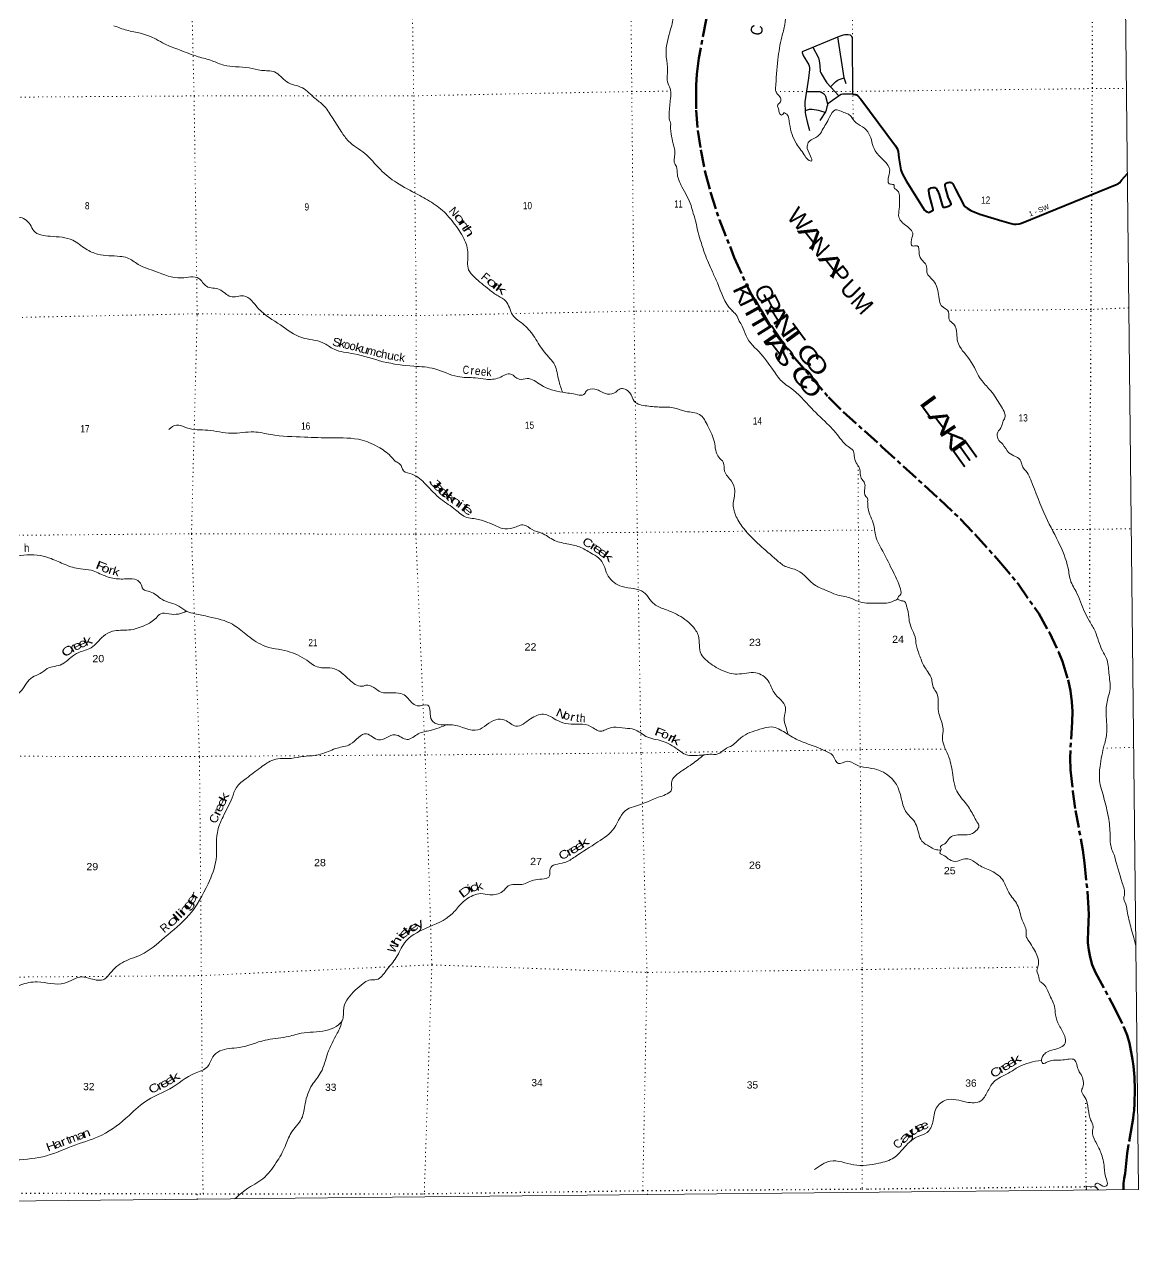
# Model space of a CAD drawing. Header units: feet. Extents: x -8 to 250644, y -192250 to 1368.
# Drawn here: x 223749 to 250644, y -183309 to -153810 of the extents above; entities that cross this region are included whole.
import ezdxf
from ezdxf.enums import TextEntityAlignment as Align

# ---------------------------------------------------------------- set-up
doc = ezdxf.new("R2010")
doc.units = ezdxf.units.FT
doc.header["$LTSCALE"] = 70
for name, pattern in [('DOT_DASHED', [7.7, 5, -1.2, 0.3, -1.2]), ('DOTTED', [1.5, 0.3, -1.2]), ('LONG_DASH_SHORT_DASH', [9.9, 6, -1.2, 1.5, -1.2])]:
    doc.linetypes.add(name, pattern=pattern)
for name, color, linetype, lineweight in [('11', 7, 'LONG_DASH_SHORT_DASH', 60), ('26', 7, 'Continuous', 40), ('29', 7, 'Continuous', 25), ('39', 7, 'Continuous', 13), ('4', 7, 'Continuous', 13), ('44', 7, 'DOT_DASHED', 13), ('6', 7, 'DOTTED', 25), ('7', 7, 'DOTTED', 13)]:
    doc.layers.add(name, color=color, linetype=linetype, lineweight=lineweight)
for name, color, linetype in [('12', 7, 'Continuous'), ('27', 7, 'Continuous'), ('41', 7, 'Continuous')]:
    doc.layers.add(name, color=color, linetype=linetype)

msp = doc.modelspace()

# ---------------------------------------------------------------- linework, layer by layer
at = {"layer": '11'}
for points in [[(245392.66, -142007.81), (245188.96, -142175.8), (245023.39, -142280.34), (244767.17, -142422.24), (244194.03, -142762.9), (244110.8, -142815.95), (244065.64, -142853.3), (244005.15, -142922.65), (243939.45, -143022.12), (243781.75, -143293.31), (243702.99, -143444.81), (243618.43, -143634.18), (243299.14, -144494.98), (242980.1, -145307.6), (242187.26, -147256.56), (241832.28, -148164.36), (241537.71, -148988.26), (241319.5, -149647.48), (240946.85, -150846.83), (240716.95, -151618.3), (240420.94, -152730.59), (240203.63, -153696.28), (240031.15, -154626.69)], [(240031.15, -154626.69), (239980.8, -155006.44), (239962.79, -155277.89), (239963.08, -155429.18), (239967.15, -155875.95), (240004.51, -156366.74), (240073.9, -156838.93), (240183.78, -157378.77), (240309.82, -157859.53), (240528.02, -158527.54), (240885.05, -159434.3), (241231.68, -160206), (241540.01, -160773.84), (241843.79, -161230.67), (241922.03, -161337.11), (242285.38, -161795.89), (243162.53, -162807.89), (243512.6, -163159.15), (244448.3, -164001.37), (245838.78, -165267.79)], [(245838.78, -165267.79), (246344.8, -165753.56), (246702.85, -166124.56), (247272.02, -166757.5), (247735.12, -167313.47), (248233.82, -168031.45), (248490.53, -168486.64), (248716, -168967.96), (248803.69, -169184.9), (248944.19, -169631.5), (248999.75, -169893.43), (249034.84, -170160.15), (249045.63, -170393.22), (249039.32, -170645.63), (248988.67, -171514.05), (249002.4, -171801.63), (249057.82, -172321.64), (249121.72, -172782.09), (249298.62, -173740.73), (249342.67, -174043.14), (249408.95, -174742.3), (249435.07, -175137.42), (249440.85, -175303.88), (249436.59, -175454.42), (249423.25, -175701.05), (249419.72, -175894.39), (249422.89, -175974.6), (249441.29, -176155.29), (249472.08, -176320), (249525.51, -176504.48), (249606.91, -176696.28), (250066.14, -177542.58), (250315.67, -178066.52), (250367.25, -178203.63), (250422.35, -178398.09), (250498.87, -178791.17), (250522.73, -178953.09), (250548.73, -179217.6), (250557.18, -179517.43), (250548.11, -179856.49), (250535.83, -180020.53), (250525.54, -180120.37), (250513.64, -180214.8), (250491.11, -180357.89), (250399.05, -180848.82), (250368.44, -181059.46), (250332.19, -181464.77), (250320.65, -181548.44), (250295.64, -181665.28), (250284.42, -181730.17), (250280.47, -181775.58), (250278.58, -181933.52)]]:
    msp.add_lwpolyline(points, dxfattribs=at)
at = {"layer": '26'}
msp.add_lwpolyline([(243744.08, -155492.08), (243806.37, -155497.63), (243834.28, -155508.38), (243857.79, -155521.26), (243940.73, -155609.39), (244779.34, -156740.22), (244816.4, -156801.63), (244842.38, -156876.75), (244853.18, -157031.66), (244904.86, -157321.19), (244933.24, -157408.07), (245032.91, -157586.2), (245479.04, -158290.34), (245508.28, -158319.56), (245539.31, -158336), (245568.52, -158345.13), (245600.05, -158342.06), (245670.31, -158303.47), (245683.53, -158290.33), (245683.53, -158279.37), (245678.07, -158241.04), (245653.49, -158150.6), (245600.17, -157941.58), (245582.21, -157829.11), (245584.04, -157802.62), (245592.25, -157780.7), (245610.96, -157765.63), (245637.53, -157754.23), (245689.46, -157743.71), (245709.08, -157742.34), (245730.08, -157744.17), (245741.03, -157749.65), (245756.55, -157764.26), (245762.94, -157774.31), (245777.54, -157796.23), (245786.21, -157818.6), (245827.49, -157914.27), (245913.35, -158195.59), (245922.66, -158209.95), (245937.27, -158217.25), (245950.04, -158220.91), (245971.84, -158221.46), (246054.25, -158196.9), (246090.61, -158178.89), (246112.45, -158162.39), (246117.99, -158155.15), (246116.17, -158140.53), (246102.1, -158100.06), (246051.22, -157981.58), (245979.66, -157746.48), (245974.24, -157713.57), (245973.78, -157691.18), (245976.06, -157672.47), (245986.1, -157656.03), (245997.97, -157643.24), (246015.76, -157634.56), (246038.13, -157626.8), (246057.58, -157623.32), (246085.59, -157620.41), (246114.34, -157623.6), (246130.32, -157628.63), (246139.9, -157634.56), (246150.4, -157645.07), (246156.35, -157653.02), (246221.39, -157787.53), (246414.34, -158156.85), (246452.06, -158202.64), (246503.17, -158242.83), (246598.17, -158298.82), (246691.2, -158343.29), (246815.96, -158386.28), (247346.07, -158546.63), (247569.82, -158615.94), (247632.25, -158629.16), (247692.49, -158630.99), (247763.69, -158621.86), (247817.34, -158606.65), (250124.53, -157666.98), (250148.72, -157654.65), (250163.33, -157644.61), (250190.25, -157623.14), (250235.82, -157570.18), (250373.83, -157408.71)], dxfattribs=at)
at = {"layer": '29'}
for points in [[(243744.08, -155492.08), (243741.87, -154171.3), (243734.96, -154125.21), (243723.44, -154099.86), (243686.58, -154072.2), (243633.6, -154060.68), (243556.78, -154062.33), (243511.52, -154069.9), (243414.07, -154099.58), (242520.6, -154468.25), (242521.02, -154489.34), (242549.41, -154556.61), (242684.57, -154780.88), (242700.45, -154843.36), (242703, -154900.73), (242672.11, -155107.23), (242589.56, -155679.45), (242588.96, -155719.46), (242594.72, -155891.73), (242599.33, -155934.37), (242605.79, -155981.25), (242645.3, -156158.1), (242703.16, -156367.01)], [(243581.91, -155241.67), (243534.56, -155095.07), (243385.13, -154111.52)], [(242779.53, -154361.41), (242917.04, -154616.64), (242935.65, -154684.09), (242948.52, -154797.57), (242958.68, -154942.21), (242973.98, -154980.55), (243060.03, -155133.49), (243120.63, -155217.01), (243407.15, -155534.86)], [(243209.92, -155316.06), (243330.83, -155191.55), (243371, -155161.15), (243419.07, -155140.6), (243535.97, -155099.44)], [(242626.22, -155429.52), (242932.18, -155430.23), (242957.52, -155433.68), (242974.65, -155439.11), (243016.26, -155460.19), (243038.14, -155476.32), (243068.09, -155506.28), (243078.45, -155521.26), (243086.12, -155540.97), (243131.75, -155729.84), (243131.43, -155758.06), (243122.22, -155796.09), (243100.34, -155882.51), (243086.76, -155917.35), (242949.31, -156127.66)], [(243744.08, -155492.08), (243527.64, -155490.72), (243499.98, -155493.6), (243466.58, -155501.67), (243426.27, -155522.41), (243390.83, -155545.48), (243198.49, -155683.72), (243132.11, -155731.33)], [(243074.45, -155936.19), (242971.34, -155903.25), (242914.82, -155890.3), (242764.03, -155864.08), (242723.32, -155861.47), (242689.16, -155865.23), (242594.62, -155890.79)]]:
    msp.add_lwpolyline(points, dxfattribs=at)
at = {"layer": '39'}
for points in [[(250139.35, -136566.62), (249956.02, -136839.65), (249903.3, -137073.51), (249710.76, -137467.38), (249247.82, -138066.46), (249140.59, -138278.57), (249055.58, -138502.59), (248824.81, -138900.76), (248691.45, -139121.1), (248608.3, -139322.97), (248525.84, -139621.45), (248446.59, -139805.18), (248422.6, -140115.32), (248333.69, -140355.47), (248295.45, -140643.57), (248253.92, -140750.55), (248118.57, -140974.93), (248002.39, -141346.11), (247855.34, -141908.73), (247878.29, -142021.28), (247923.54, -142155.81), (247856.61, -142373.67), (247825.32, -142504.72), (247824.53, -142677.83), (247794.72, -142734.4), (247750.75, -142781), (247725.8, -142954.28), (247690.31, -143347.03), (247539.05, -143597.69), (247483.08, -143656.46), (247521.81, -143722.61), (247500.48, -143839.5), (247401.99, -144150.17), (247394.89, -144285.08), (247322, -144513.04), (247227.17, -144771.35), (247109.75, -144967.43), (246901.46, -145413.74), (246753.9, -145618.08), (246722.72, -145765.24), (246586.46, -146144.61), (246487.17, -146342.57), (246327.38, -146526.88), (246241.68, -146652.28), (246136.07, -146810.03), (246088.7, -146945.22), (245931.66, -147234.17), (245882.45, -147393.53), (245815.78, -147647.62), (245754.1, -147752.72), (245470.02, -148016.41), (245386.35, -148143.81), (245218.47, -148607.95), (244989.47, -148971.88), (244754.33, -149321.77), (244661.77, -149616.3), (244491.16, -149979.81), (244255.24, -150504.82), (244161.21, -150875.84), (244078.62, -151156.21), (244034.12, -151128.35), (243986.01, -151158.88), (243934.75, -151314.23), (243891.21, -151421.22), (243816.77, -151431.81), (243843.71, -151254.5), (243867.04, -151135.58), (243842.69, -151109.58), (243781.34, -151260.98), (243727.84, -151384.14), (243644.06, -151497.45), (243495.36, -151540.78), (243224.85, -151729.9), (243071.15, -151920.2), (242865.67, -152193.39), (242634.09, -152476.83), (242481.12, -152771.79), (242136.17, -153539.11), (242103.86, -153811.06), (242031.47, -154111.48), (241938.69, -154659.62), (241881.16, -155352.43), (241885.73, -155428.88), (241987.3, -155554.96), (242006.19, -155663.51), (241992.27, -155687.77), (241928.39, -155766.72), (241953.12, -155847.06), (241978.03, -155953.56), (242026.69, -155999.5), (242082.62, -155936.71)], [(239422.84, -153405.49), (239421.93, -153562.49), (239347.98, -153925.32), (239237.4, -154519.88), (239269.89, -154843.71), (239267.24, -155038.96), (239286.83, -155246.14), (239346.26, -155392.65), (239343.67, -155595.96), (239311.98, -155956.47), (239323.2, -156119.43), (239345.79, -156181.66), (239348.36, -156260.14), (239370.24, -156507.56), (239422.3, -156750.73), (239449.4, -156881.37), (239444.06, -156980.03), (239437.11, -157137.08), (239488.18, -157239.37), (239511.68, -157430.41), (239620.53, -157731.55), (239841.19, -158182.86), (239894.89, -158373.69), (239964.99, -158604.66), (239996.41, -158777.53), (240064.48, -159006.5), (240173.6, -159345.88), (240355.89, -159781.36), (240476.57, -160046.18), (240817.48, -160701.93), (240931.08, -160819.87), (241004.62, -160968.29), (241075.97, -161092.58), (241168.23, -161325.4), (241523.67, -161757.63), (241871.29, -162222.11), (242094.61, -162480.17), (242244.35, -162583.76), (242745.17, -163071.31), (243175.04, -163492.94), (243329.26, -163660.91), (243635.71, -163998.89), (243751.17, -164094.68), (243780.24, -164219.26), (243825.76, -164392.04), (243909.2, -164516.23), (243922.29, -164659.05), (243967.54, -164793.58), (244028.57, -164881.71), (244035.51, -165008.46), (244059.05, -165205.55), (244089.42, -165229.48), (244104.18, -165323.98), (244106.62, -165384.34), (244115.45, -165492.97), (244251.2, -165896.57), (244309.74, -166202.1), (244399.71, -166396.69), (244659, -166900.05), (244881.95, -167389.58), (244901.28, -167560.53), (244867.36, -167605.05), (244825.49, -167663.72), (244878.15, -167707.63), (245005.31, -167748.99), (245040.13, -167833.28), (245058.8, -167909.63), (245083.64, -168006.06), (245100.6, -168126.71), (245113.46, -168237.32), (245259.28, -168640.85), (245274.35, -168777.61), (245350.58, -169022.63), (245473.44, -169311.59), (245554.85, -169433.79), (245650.8, -169618.28), (245674.02, -169771.09), (245749.54, -169913.45), (245807.11, -170082.12), (245804.65, -170303.54), (245836.13, -170484.47), (245925.04, -170813.93), (245908.46, -171031.43), (245948.04, -171218.33), (246066.81, -171499.27), (246158.39, -171921.3), (246206.55, -172182.62), (246255.83, -172317.13), (246489.61, -172629.45), (246581.2, -172767.68), (246742.34, -173060.4)], [(225910.29, -153840.03), (226219.14, -153948.53), (226553.92, -154020.61), (226927.48, -154166.89), (227133.67, -154280.15), (227495.13, -154424.5), (227943.32, -154588.37), (228278.28, -154686.62), (228564.99, -154795.28), (228847.14, -154829.49), (229175.56, -154857.34), (229469.99, -154919.65), (229788.4, -154955.62), (230080.05, -155193.06), (230459.66, -155341.31), (230765.51, -155594.75), (230964.02, -155760.4), (231169.38, -156040.72), (231397.43, -156397.37), (231572.23, -156627.59), (231964.97, -156924.7), (232340.24, -157312.5), (232733.11, -157627.71), (233244.6, -157915.92), (233618.66, -158132.64), (233956.92, -158414.03), (234107.22, -158596.12), (234353.55, -158974.78), (234454.85, -159348.44), (234471.66, -159732.76), (234611.86, -159910.89), (234968.37, -160208.25), (235180.9, -160363.74), (235367.01, -160485.19), (235532.47, -160818.13), (235814.12, -161065.7), (236065.93, -161365.82), (236300, -161720.42), (236549.87, -162030.61), (236645.1, -162398.27), (236736.96, -162680.04)], [(242082.62, -155936.71), (242149.37, -155978.5), (242219.44, -156205.44), (242387.97, -156689.32), (242597.52, -156991.76), (242688.84, -157091.74), (242745.33, -157107.44), (242726.37, -156988.82), (242644.14, -156749.89), (242689.64, -156634.84), (242904.2, -156508.51), (243009.9, -156362.84), (243182.89, -156051.64), (243330.63, -155871.45), (243463.76, -155904.71), (243595.03, -155958.12), (243677.91, -156003.83), (243781.57, -156139.96), (243977.88, -156279.45), (244136.13, -156447.39), (244284, -156856.95), (244635.66, -157323.42), (244614.49, -157462.45), (244625.91, -157653.58), (244700.52, -157669.15), (244740.94, -157688.99), (244745.38, -157747.33), (244810.24, -157807.25), (244876.08, -158006.05), (244863.82, -158265.78), (244859.14, -158459.04), (244948.72, -158597.28), (245192.12, -158847.15), (245163.07, -159010.39), (245180.2, -159155.19), (245296.99, -159154.35), (245350.8, -159361.28), (245385.73, -159459.66), (245454.73, -159535.66), (245524, -159649.89), (245545.45, -159834.91), (245602.32, -159904.95), (245715.95, -160026.92), (245795.91, -160229.64), (245831.56, -160430.67), (245881.07, -160597.37), (246059.34, -160749.07), (246070.7, -160932.16), (246184.27, -161046.07), (246256.4, -161279.04), (246275.77, -161456.03), (246564.83, -161898.79), (246864.48, -162413.94), (247077.62, -162655.96), (247309.63, -163002.52), (247414.45, -163303.69), (247366.85, -163406.68), (247337.41, -163515.58), (247243.73, -163651.1), (247250.95, -163818.11), (247364.59, -163942.09), (247515.06, -164148.34), (247804.45, -164351.58), (247831.33, -164452.02), (247951.37, -164626.28), (248039.2, -164802.78), (248405.97, -165697.86), (248747.05, -166377.76), (248956.95, -167016.33), (248984.27, -167177.15), (249135.56, -167500.13), (249342.41, -167991.79), (249456.72, -168210.36), (249593.37, -168456.96), (249771.89, -168928.69), (249869.86, -169115.18), (249928.7, -169462.97), (249952.3, -169668.11), (249959.58, -169843.17), (249912.62, -170036.73), (249858.64, -170377.27), (249872.62, -170644.87), (249876.41, -170896.44), (249816.13, -171200.8), (249713.08, -171720.84), (249703.39, -172059.05), (249809.09, -172485.01), (249915.04, -172945.18), (249956.35, -173377.63), (249963.89, -173588.92), (250060.53, -173872.03)], [(222748.89, -158405.42), (222946.16, -158395.96), (223176.33, -158482.88), (223341.45, -158483.72), (223611.1, -158457.64), (223886.22, -158636.83), (223975.91, -158791.17), (224369.51, -158923.22), (224917.9, -159019.95), (225231.5, -159229.05), (225516.3, -159353.83), (226054.33, -159408.36), (226229.77, -159443.34), (226492.65, -159600.47), (226912.69, -159770.58), (227536.03, -159929.16), (227958.97, -159940.24), (228143.56, -160130.13), (228454.18, -160204.4), (228725.25, -160379.59), (229037.24, -160361.27), (229399.86, -160670.66), (229930.21, -161063.4), (230445.86, -161369.68), (230952.14, -161490.87), (231223.09, -161649.96), (231699.09, -161759.28), (232409.24, -161949.45), (233144.99, -162058.93), (233654.89, -162121.71), (234207.96, -162310.99), (234637.09, -162342.15), (234889.03, -162374.57), (235208.93, -162336.06), (235494.25, -162249.49), (235690.45, -162372.88), (235881.62, -162355.41), (236214.98, -162512.05), (236735.73, -162685.46), (237096.61, -162747.29), (237251.64, -162744.17), (237309.47, -162665.26), (237520.51, -162609.41), (237629.56, -162652.91), (237827.45, -162732.01), (238022.45, -162686.34), (238130.6, -162603.04), (238362.86, -162700.01), (238471.04, -162906.56), (238775.9, -163019.11), (239114.37, -163044.88), (239448.81, -163068.66), (239713.16, -163149.3), (240043.93, -163223.42), (240249.28, -163503.75), (240403.07, -163895.14), (240510.34, -164256.68), (240619.93, -164378.67), (240651.63, -164589.79), (240814.46, -164836.2), (240894.64, -165069.11), (240858.73, -165401.47), (240933.26, -165690.78), (241120.6, -165985.33), (241905.17, -166734.52), (242115.69, -166890.02), (242406.34, -166986.57), (242843.87, -167351.79), (243102.45, -167470.71), (243346.82, -167571.62), (243671.58, -167651.82), (243938.11, -167754.59), (244314.84, -167780.08), (244640.92, -167761.65), (244829.08, -167677.67)], [(227235.65, -163586.51), (227418.13, -163478.54), (227664.27, -163545.21), (228172.12, -163603.99), (228748.55, -163678.37), (229285.97, -163646.36), (229693.16, -163707.87), (230511.14, -163770.46), (231159.68, -163789.99), (231899.06, -163843.09), (232327.28, -164031.25), (232616.86, -164260.65), (232718.27, -164364.59), (232813.32, -164422.29), (232901.04, -164582.68), (233105.02, -164667.78), (233436.98, -164910.97), (233803.96, -165266.62), (234156.15, -165523.76), (234427.29, -165709.01), (234598.66, -165737.98), (234745.84, -165765.11), (234875.02, -165808.47), (235097.15, -165897.46), (235280.93, -165972.64), (235546.64, -165960.68), (235813.98, -165892.35), (236004.05, -166003.71), (236230.16, -166086.63), (236541.51, -166263.55), (236890.5, -166351.63), (237181.06, -166436.11), (237462.06, -166593.12), (237656.35, -166730.61), (237842.39, -167127.82), (238176.39, -167375.02), (238694.9, -167516.24), (238956.69, -167804.21), (239215.32, -167929.17), (239487.99, -168045.98), (239872.6, -168331.06), (240017.25, -168569.55), (240082.76, -169005.86), (240230.94, -169173.88), (240592.98, -169400.75), (240956.08, -169490.75), (241402.89, -169459.38), (241704.31, -169656.5), (241843.22, -169937.29), (242121.64, -170297.61), (242089.21, -170553.46), (242126.88, -170754.47), (242184.43, -170946.87)], [(222240.88, -166643.1), (222351.94, -166636.5), (222636.61, -166741.14), (222902.47, -166749.31), (223495.8, -166650.48), (224133.99, -166631.83), (224394.26, -166704.45), (224729.54, -166846.98), (225100.8, -166953.02), (225362.8, -166985.37), (225694, -167121.89), (225998.56, -167192.18), (226165.71, -167195.01), (226411.42, -167201.31), (226546.99, -167292.93), (226614.46, -167437.37), (226786.08, -167502.56), (227067.27, -167685.73), (227477.2, -167849.87), (227669.39, -167977.32), (227859.07, -168032.32), (228201.91, -168106.36), (228771.05, -168289.49), (229092.88, -168524.7), (229507.61, -168797.49), (230100.63, -168940.2), (230567.32, -169158.27), (230852.44, -169327.33), (231122.37, -169341.5), (231336.33, -169414.45), (231623.99, -169657.96), (231934.95, -169778.52), (231993.2, -169757.97), (232182.88, -169814.99), (232360.86, -169924.43), (232834.31, -169959.29), (232981.92, -170046.8), (233229.06, -170254.37), (233486.72, -170242.46), (233583.93, -170606.08), (233656.89, -170671.99), (234084.09, -170715.23), (234695.07, -170835.67), (235128.29, -170591.04), (235347.87, -170603.57), (235612.67, -170746.6), (235965.84, -170572.99), (236275.13, -170458.07), (236624.6, -170614.59), (236878.86, -170691.27), (237416.93, -170751.84), (237661.41, -170868.85), (237773.93, -170833.83), (237966.8, -170772.07), (238248.88, -170796.23), (238470.6, -170826.85), (238751.68, -170993.92), (239143.12, -171105.85), (239521.12, -171310.47), (239763.74, -171449.64), (239936.96, -171456.45), (240146.28, -171442.88)], [(219207.7, -171249.13), (219608.44, -171068.08), (219812.54, -170885.47), (219979.49, -170860.13), (220243.41, -170878.37), (220456.58, -170838.61), (220836.13, -170692.99), (221162.04, -170650.41), (221363.65, -170685.21), (221715.51, -170610.24), (222107.14, -170464.53), (222656.27, -170380.11), (223301.01, -170148.06), (223675.71, -169885.74), (223941.25, -169563.82), (224127.93, -169479.96), (224300.24, -169357.96), (224649.89, -169254.83), (224862.22, -169096.32), (225060.68, -168970.11), (225357.89, -168855.28), (225653.91, -168573.39), (225876.59, -168455.06), (226269.05, -168426.09), (226664.92, -168310.55), (226925.48, -168137.61), (227037.51, -168034.16), (227236.87, -168034.75), (227468.48, -168041.15), (227655.27, -167973.39)], [(229925.48, -171526.74), (230187.34, -171523.99), (230491.09, -171479.55), (230951.73, -171409.84), (231299.15, -171276.54), (231614.63, -171183.71), (232007.54, -170933.34), (232298.54, -171080.21), (232694.34, -170954.6), (232989.15, -171069.24), (233253.98, -170932.5), (233547.39, -170849.89), (233968.01, -170703.74)], [(240146.28, -171442.88), (240293.16, -171425.73), (240490.44, -171418.29), (240652.77, -171308.44), (240835.32, -171210.52), (241051.46, -171021.79), (241499.11, -170823.36), (241786.66, -170766.96), (242111.82, -170903.53), (242471.67, -171104.25), (242863.35, -171250.4), (243077.45, -171343.47), (243261.51, -171458.9), (243397.77, -171649.14), (243608.82, -171595.31), (243818.82, -171676.33), (244329.1, -171793.46), (244837.65, -172236.67), (245065.59, -172863.03), (245187.3, -172988.97), (245336.71, -173330.07), (245410.54, -173520.76), (245596.72, -173650.26), (245730.12, -173721.77), (245872.56, -173739.72)], [(219285.69, -179073.44), (219706.62, -178981.63), (220294.61, -178697.65), (220864.57, -178425.89), (221423.53, -178307.17), (221997.27, -178001.16), (222478.03, -177645.5), (223152.15, -177296.5), (223665.5, -176992.94), (224057.66, -176921.71), (224712.31, -176951.25), (225140.14, -176799.26), (225349.88, -176844.05), (225682.18, -176851.75), (225818.11, -176709.88), (226152.42, -176431.75), (226560.02, -176265.8), (227130.97, -175849.11), (227717.17, -175311.54), (228180.97, -174549.42), (228376.17, -173962.31), (228405.81, -173311.97), (228542.07, -172932.59), (228760.34, -172474.13), (228865.34, -172229.84), (229101.38, -172008.76), (229453.91, -171742.57), (229766.73, -171557.18), (229973.85, -171517.46)], [(219299.7, -180927.71), (219672.1, -180936.28), (220087.67, -181044.02), (220548.89, -181056.83), (220937.52, -181056.07), (221265.78, -181061.78), (221676.4, -181038.72), (221936.88, -181139.52), (222406.28, -181170.39), (222859.66, -181215.46), (223546.34, -181218.61), (224278.59, -181116.77), (224991.57, -180852.04), (225618.16, -180616.1), (226273.29, -180144.46), (226733.75, -179764.79), (227261.48, -179501.38), (227868.94, -179122.67), (228167.89, -178969.57), (228297.09, -178731.14), (228465.22, -178587.04), (228931.81, -178505.21), (229556.8, -178327.65), (230069.73, -178249.52), (230431.54, -178158.38), (231027.13, -178093.75), (231431.96, -177821.15), (231462.11, -177529.08), (231565.3, -177312.97), (231929.28, -176958.14), (232061.63, -176880.71), (232254.82, -176863.23), (232478.83, -176648.28), (232724.29, -176334.55), (232925.16, -175978.87), (233432.14, -175629.05), (234072.02, -175278.29), (234279.79, -175045.34), (234576.34, -174837.92), (234767.31, -174790.26), (234982.94, -174814.89), (235290.49, -174738.22), (235428.47, -174602.38), (235754.42, -174565.84), (236081.86, -174454.81), (236427.52, -174357.75), (236436.43, -174192.64), (236777.68, -174041.26), (237040.47, -173900.5), (237589.68, -173542.33), (237984.01, -173207.41), (238302.96, -172750.25), (238499.79, -172678.4), (239096.22, -172448.71), (239370.86, -172273.65), (239373.47, -172074.37), (239507.22, -171908.37), (239861.91, -171664.3), (240146.28, -171442.88)], [(246742.34, -173060.4), (246789.41, -173166.74), (246743.66, -173247.58), (246631.55, -173338.95), (246361.94, -173371.07), (246070.58, -173457.68), (245968.78, -173585.21), (245886.52, -173628.07), (245860.66, -173672.53), (245879.01, -173704.61), (245869.21, -173742.92), (245849.53, -173807.47), (245962.8, -173879.12), (246078.21, -173968.87), (246271.79, -174005.73), (246452.61, -173948.09), (246585.66, -173969.28), (246789.96, -174100.66), (247088.98, -174241.44), (247382.72, -174490.94), (247509.48, -174761.76), (247716.96, -175058.17), (247834.35, -175427.69), (247930.97, -175706.77), (247933.82, -175825.51), (247974.66, -175905.73), (248086.63, -176078.03), (248225.86, -176405.12), (248222.68, -176523.89), (248191.3, -176642.87), (248238.8, -176811.61), (248257.55, -176900.04), (248330.44, -176955.87), (248483.26, -177210.41), (248616.31, -177517.41), (248639.84, -177712.48), (248728.27, -177973.51), (248861, -178234.23), (248870.21, -178397.2), (248609.54, -178554.04), (248396.67, -178636.07), (248326.77, -178717.08), (248304.93, -178761.52), (248336.03, -178888.1), (248446.52, -178851.08), (248633.5, -178809.49), (248816.7, -178804.16), (249094.57, -178802.18), (249199.11, -179063.1), (249258.18, -179159.29), (249294.57, -179464.97), (249269, -179549.69), (249330.31, -179678.07), (249404.01, -179848.63), (249452.34, -180134.1), (249487.37, -180246.57), (249546.95, -180415.21), (249531.65, -180530.05), (249599.75, -180763.05), (249734.62, -181041.86), (249815.65, -181395.53), (249866.07, -181691.05), (249883.08, -181819.75), (249849.1, -181854.21), (249703.76, -181804.93), (249633.11, -181779.26), (249591.18, -181829.88), (249629.86, -181889.99), (249677.96, -181940.35)], [(250060.53, -173872.03), (250250.42, -174528.86), (250300.9, -174832.42), (250287.37, -174913.03), (250314.07, -174987.31), (250370.04, -175214.36), (250453.25, -175590.16), (250511.1, -175799.07), (250578.74, -176044.94)], [(228822.44, -182159.36), (229109.01, -181925.67), (229499.87, -181671.29), (229829.38, -181282.48), (230042.07, -180890.49), (230186.76, -180563.38), (230440.05, -180217.39), (230526.1, -179856.49), (230696.08, -179404.41), (230905.38, -179103.02), (231067.28, -178646.97), (231301.45, -178160.22), (231370.89, -178012.8), (231408.9, -177851.51)], [(248297.2, -178807.87), (247750.64, -178970.78), (247506.03, -179119.45), (247145.11, -179337.4), (246991.79, -179582.04), (246834.19, -179792.49), (246492.08, -179821.1), (246006.43, -179770.21), (245758.14, -179969.24), (245675.95, -180305.96), (245538.75, -180552.5), (245301.89, -180658.85), (244957.6, -180951.15), (244739.62, -181164.04), (244376.09, -181297.47), (243770.24, -181333.99), (243199.77, -181247.49), (242824.64, -181449.43)]]:
    msp.add_spline(points, degree=3, dxfattribs=at)
at = {"layer": '4'}
msp.add_lwpolyline([(0, -0.01), (31078.95, 21.37), (62157.81, 85.49), (93236.57, 192.37), (124315.15, 341.99), (155393.5, 534.37), (186473.05, 772.71), (217549.25, 1047.36), (248626.55, 1367.98), (250643.68, -181929.51), (219314.24, -182252.73), (187984.4, -182532.85), (156654.22, -182769.89), (125323.73, -182963.82), (93993, -183114.66), (62662.1, -183222.4), (31331.08, -183287.03), (0, -183308.59)], close=True, dxfattribs=at)
msp.add_lwpolyline([(0, -0.01), (31078.95, 21.37), (62157.81, 85.49), (93236.57, 192.37), (124315.15, 341.99), (155393.5, 534.37), (186473.05, 772.71), (217549.25, 1047.36), (248626.55, 1367.98), (250643.68, -181929.51), (219314.24, -182252.73), (187984.4, -182532.85), (156654.22, -182769.89), (125323.73, -182963.82), (93993, -183114.66), (62662.1, -183222.4), (31331.08, -183287.03), (0, -183308.59)], close=True, dxfattribs=at)
at = {"layer": '44'}
msp.add_lwpolyline([(249389.84, -181944.75), (249377.6, -181861.79), (249612.1, -181869.62), (249677.86, -181940.17)], dxfattribs=at)
at = {"layer": '6'}
for points in [[(249464.62, -168224.93), (249473.3, -165996.19), (249496.21, -160688.33), (249528.97, -155348.19), (249539.74, -150030.35), (249501.35, -144596.12), (249345.39, -139335.83), (249292.56, -137996.33)], [(249389.84, -181944.75), (249377.95, -181861.6), (249367.59, -179760.69)], [(219312.33, -182053.08), (222734.43, -182015.43), (228060.66, -182033.79), (233400.85, -182031.93), (238676.09, -181958.06), (243969.69, -181918.29), (249377.95, -181861.6), (249612.1, -181869.62)]]:
    msp.add_lwpolyline(points, dxfattribs=at)
at = {"layer": '7'}
for p, q in [((250526.25, -171260.19), (249800.54, -171279.45)), ((238789.49, -182060.08), (238791.54, -181957.19)), ((244116.87, -181916.75), (244117.04, -182001.83)), ((227914.2, -182169.59), (227915.09, -182033.29)), ((233362.27, -182031.94), (233364.08, -182112.51))]:
    msp.add_line(p, q, dxfattribs=at)
for points in [[(228060.66, -182033.79), (228019.44, -176768.65), (227974.01, -171477.38), (227781, -166102.62), (227918.86, -160818.09), (227843.28, -155535.09), (227714.62, -150147.8)], [(233066.53, -150095.53), (233145.2, -155531.48), (233208.81, -160830.68), (233195.79, -166114.32), (233422.7, -171442.54), (233583.34, -176509.57), (233400.85, -182031.93)], [(238676.09, -181958.06), (238777.82, -176689.9), (238633.68, -171393.29), (238543.73, -166070.13), (238463.81, -160742.87), (238410.17, -155429.52), (238362.49, -150104.04)], [(243723.03, -151394.26), (243744.3, -155425.68), (243756.57, -156111.4)], [(219057.25, -155563.31), (222501.33, -155571.18), (227843.28, -155535.09), (233145.2, -155531.48), (238410.17, -155429.52), (239347.77, -155421.18)], [(241885.38, -155426.83), (243744.3, -155425.68), (249514.95, -155358.35), (250351.18, -155351)], [(240842.36, -160733.09), (238463.73, -160730.8), (233208.86, -160838.73), (227912.65, -160793.99), (222567.18, -160902.56), (219109.15, -160952.72)], [(250409.51, -160651.38), (249496.21, -160688.33), (246021.23, -160709.24)], [(243870.48, -164458), (243879.5, -166013.95), (243922.99, -171315.3), (243970.55, -176622.66), (243969.69, -181918.29)], [(219159.7, -166202.42), (222660.62, -166149.21), (227781, -166102.62), (233195.79, -166114.32), (238543.73, -166070.13), (243879.5, -166013.95), (244272.53, -166022.64)], [(248557.9, -166002.72), (249473.3, -165996.19), (250475.37, -165982.94)], [(245982.72, -171301.88), (243935.06, -171313.2), (238633.68, -171393.29), (233422.7, -171442.54), (227974.01, -171477.38), (222670.04, -171474.96), (219211.14, -171544.44)], [(219262.45, -176873.14), (222687.6, -176810.71), (228019.44, -176768.65), (233583.34, -176509.57), (238793.94, -176691.79), (243970.55, -176622.66), (248211.38, -176561.97)]]:
    msp.add_lwpolyline(points, dxfattribs=at)

# ---------------------------------------------------------------- texts
at = {"layer": '12'}
for s, rotation, width, p in [('K', 294.66, 1.25, (240924.86, -160385.82)), ('I', 296.384, 1.15, (241028.5, -160592.39)), ('T', 298.882, 1.5, (241164.63, -160817.62)), ('R', 297.382, 1.2, (241599.61, -160658.49)), ('T', 300.109, 1.5, (241320.51, -161076.63)), ('A', 302.145, 1.55, (241763.08, -160929.98)), ('I', 302.145, 1.35, (241451.49, -161291.82)), ('N', 304.455, 1.45, (241947.56, -161189.1)), ('T', 306.342, 1.7, (242144.23, -161448.47)), ('T', 304.342, 1.65, (241610.36, -161497.43)), ('A', 307.394, 1.7, (241779.01, -161727.87)), ('S', 307.523, 1.35, (241942.38, -161939.28)), ('C', 308.023, 1.4, (242516.6, -161912.53)), ('O', 309.523, 1.35, (242719.38, -162134.5)), ('C', 312.65, 1.55, (242397.63, -162461.56)), ('O', 310.523, 1.4, (242559.02, -162660.7))]:
    msp.add_text(s, height=400, rotation=rotation, dxfattribs=dict(at, width=width)).set_placement(p, align=Align.CENTER)
msp.add_text('G', height=400, rotation=294.384, dxfattribs=at).set_placement((241436.08, -160387.85), align=Align.CENTER)
at = {"layer": '27', "width": 1.05}
msp.add_text('1 - SW', height=120, rotation=22.16, dxfattribs=at).set_placement((248023.22, -158447.22))
at = {"layer": '41'}
for s, height, rotation, width, p in [('C', 288, 79.577, 0.9, (241566.69, -153971.15)), ('o', 200, 307.804, 1.75, (234178.58, -158551.41)), ('r', 200, 305.724, 1.85, (234258.6, -158664.23)), ('t', 200, 302.203, 1.5, (234319.46, -158759.99)), ('h', 200, 302.615, 1.65, (234393.26, -158861.35)), ('A', 414.7, 308.477, 1.7, (242585.19, -159037.15)), ('A', 414.7, 307.859, 1.7, (243080.72, -159708.45)), ('o', 200, 321.284, 1.75, (234978.77, -160114.06)), ('r', 200, 323.533, 1.9, (235089.52, -160199.63)), ('k', 200, 323.533, 1.9, (235194.48, -160277.2)), ('S', 200, 346.966, 1.15, (231265.22, -161577.6)), ('k', 200, 346.966, 1.15, (231399.56, -161608.7)), ('k', 200, 344.19, 1.25, (231793.18, -161707.31)), ('u', 200, 344.19, 1.25, (231936.15, -161744.82)), ('c', 200, 347.062, 1.15, (232284.2, -161836.83)), ('u', 200, 349.926, 1.1, (232572.63, -161898.35)), ('k', 200, 351.779, 1.05, (232852.82, -161949.69)), ('C', 200, 356.712, 0.8, (234400.73, -162246.28)), ('e', 200, 352.199, 0.9, (234679.13, -162268.65)), ('e', 200, 353.137, 0.85, (234822.72, -162287.4)), ('k', 200, 358.407, 0.9, (234960.14, -162298.84)), ('L', 414.7, 306.181, 1.75, (245486.66, -163154.62)), ('A', 414.7, 307.348, 1.65, (245721.32, -163509.62)), ('K', 414.7, 303.432, 1.6, (245971.56, -163886.2)), ('E', 414.7, 305.516, 1.8, (246262.33, -164265.76)), ('J', 200, 316.373, 2.25, (233600.32, -164957.36)), ('a', 200, 313.757, 2.1, (233690.81, -165055.05)), ('c', 200, 315.732, 2.25, (233797.66, -165158.07)), ('k', 200, 319.731, 2.05, (233892.66, -165236.93)), ('k', 200, 323.38, 1.9, (233997.01, -165310.42)), ('n', 200, 324.351, 1.75, (234113.06, -165394.4)), ('i', 200, 324.351, 1.5, (234217.82, -165469.21)), ('f', 200, 321.242, 2.05, (234316.93, -165546.53)), ('e', 200, 321.242, 1.8, (234394.57, -165607)), ('h', 200, 1.509, 0.85, (223805.91, -166543.82)), ('C', 200, 332.622, 1.25, (237301.46, -166408.3)), ('r', 200, 329.771, 1.65, (237443.17, -166483.95)), ('e', 200, 327.018, 1.6, (237544.9, -166553.75)), ('e', 200, 324.405, 1.65, (237662.69, -166640.12)), ('k', 200, 323.712, 1.9, (237776.96, -166728.08)), ('F', 200, 338.071, 1.6, (225566.39, -166976.7)), ('o', 200, 335.772, 1.3, (225674.78, -167028.92)), ('r', 200, 343.184, 1.25, (225813.74, -167075.14)), ('k', 200, 344.066, 1.25, (225936.7, -167112.03)), ('e', 200, 24.705, 1.35, (225056.1, -168893.43)), ('e', 200, 23.338, 1.3, (225186.41, -168833.8)), ('k', 200, 23.897, 1.5, (225321.6, -168779.62)), ('C', 200, 36.991, 1.5, (224843.13, -169010.55)), ('r', 200, 31.618, 1.7, (224961, -168939.5)), ('N', 200, 335.653, 1.25, (236668.18, -170538.16)), ('o', 200, 345.58, 1.05, (236819.65, -170585.13)), ('r', 200, 346.346, 1.15, (236958.44, -170622.82)), ('h', 200, 356.096, 0.9, (237217.3, -170653.45)), ('F', 200, 338.74, 1.55, (239053.51, -170994.17)), ('o', 200, 337.306, 1.25, (239182.19, -171036.44)), ('r', 200, 331.957, 1.6, (239320.09, -171111.37)), ('k', 200, 331.957, 1.6, (239426.08, -171170.42)), ('k', 200, 64.475, 1.55, (228656.64, -172497.88)), ('e', 200, 64.475, 1.35, (228598.18, -172625.11)), ('r', 200, 64.608, 1.5, (228487.24, -172872.07)), ('e', 200, 64.608, 1.35, (228536.84, -172753.51)), ('C', 200, 69.154, 1.1, (228420.75, -173013.69)), ('k', 200, 33.042, 1.8, (237304.62, -173640.18)), ('C', 200, 27.609, 1.25, (236814.57, -173931.69)), ('r', 200, 28.74, 1.6, (236948.26, -173861.24)), ('e', 200, 31.01, 1.5, (237063.78, -173794.52)), ('e', 200, 31.01, 1.5, (237185.71, -173719.85)), ('D', 200, 36.554, 1.6, (234443.28, -174816.87)), ('i', 200, 31.005, 1.35, (234555.3, -174750.71)), ('c', 200, 24.84, 1.5, (234634.95, -174725.17)), ('k', 200, 15.75, 1.25, (234755.57, -174703.74)), ('e', 200, 56.339, 1.6, (227859.6, -174986.95)), ('r', 200, 59.621, 1.65, (227936.56, -174874.24)), ('l', 200, 45.183, 1.85, (227551.11, -175368.12)), ('i', 200, 45.183, 1.9, (227616.32, -175307.14)), ('n', 200, 47.126, 2.05, (227679.86, -175228.82)), ('g', 200, 52.885, 1.85, (227774.68, -175106.95)), ('o', 200, 42.75, 1.95, (227384.1, -175521.27)), ('l', 200, 44.25, 1.8, (227482.02, -175436.07)), ('e', 200, 32.868, 1.55, (233193.96, -175677.16)), ('y', 200, 30.806, 1.6, (233319.26, -175603.26)), ('i', 200, 52.759, 1.55, (232905.78, -175871.13)), ('s', 200, 44.078, 2.3, (232989.8, -175798.7)), ('k', 200, 37.868, 1.95, (233091.54, -175733.7)), ('W', 200, 61.278, 1.1, (232741.61, -176122.68)), ('h', 200, 62.273, 1.5, (232812.84, -175980.75)), ('k', 200, 32.597, 1.75, (247741.51, -178875.88)), ('C', 200, 31.352, 1.35, (247244.87, -179180.72)), ('r', 200, 30.901, 1.7, (247378.14, -179101.94)), ('e', 200, 32.144, 1.55, (247492.78, -179028.38)), ('e', 200, 31.34, 1.55, (247617.64, -178953.81)), ('r', 200, 27.923, 1.6, (227054.83, -179511.48)), ('e', 200, 29.006, 1.45, (227169.92, -179451.23)), ('e', 200, 31.75, 1.55, (227303.44, -179372.66)), ('k', 200, 31.75, 1.75, (227430.25, -179303.07)), ('C', 200, 29.208, 1.3, (226920.75, -179570.96)), ('n', 200, 20.335, 1.3, (225273.72, -180661.81)), ('y', 200, 39.533, 1.95, (245183.53, -180655.39)), ('u', 200, 38.033, 1.9, (245285.2, -180572.86)), ('s', 200, 31.389, 1.8, (245397.88, -180512.24)), ('e', 200, 24.997, 1.35, (245515.53, -180466.39)), ('H', 200, 20.219, 1.25, (224428.91, -180976.04)), ('a', 200, 20.219, 1.3, (224583.71, -180918.42)), ('r', 200, 20.521, 1.35, (224718.78, -180868.73)), ('t', 200, 20.521, 1.1, (224839.78, -180823.7)), ('m', 200, 20.521, 1.1, (224965.21, -180776.77)), ('a', 200, 20.335, 1.3, (225140.91, -180711.03)), ('a', 200, 44.128, 2.1, (245067.73, -180740.32))]:
    msp.add_text(s, height=height, rotation=rotation, dxfattribs=dict(at, width=width)).set_placement(p, align=Align.CENTER)
for s, height, rotation, p in [('N', 200, 311.27, (234044.06, -158392.05)), ('W', 414.7, 312.55, (242306.07, -158654.88)), ('N', 414.7, 313.168, (242789.05, -159317.25)), ('F', 200, 320.06, (234815.42, -159985.33)), ('P', 414.7, 309.095, (243273.65, -159981.29)), ('U', 414.7, 314.405, (243542.94, -160349.59)), ('M', 414.7, 311.714, (243815.79, -160680.37)), ('o', 200, 347.166, (231520.82, -161637.46)), ('o', 200, 347.166, (231653.48, -161669.25)), ('m', 200, 344.591, (232105.99, -161789.99)), ('h', 200, 349.926, (232419.71, -161868.47)), ('c', 200, 351.779, (232714.82, -161924.81)), ('r', 200, 355.946, (234553.9, -162259.83)), ('t', 200, 352.901, (237091.66, -170641.58)), ('R', 200, 40.687, (227198.82, -175686.25)), ('C', 200, 45.277, (244900.02, -180898.04))]:
    msp.add_text(s, height=height, rotation=rotation, dxfattribs=at).set_placement(p, align=Align.CENTER)
at = {"layer": '7'}
for s, width, p in [('8', 0.85, (225208.95, -158272.04)), ('10', 0.85, (235781.06, -158269.06)), ('11', 0.65, (239436.51, -158230.83)), ('12', 0.85, (246842.72, -158137.99)), ('9', 0.85, (230510.09, -158301.34)), ('16', 0.85, (230426.45, -163589.83)), ('15', 0.85, (235831.55, -163568.87)), ('14', 0.85, (241332.37, -163467.84)), ('13', 0.85, (247749.11, -163392.81)), ('17', 0.85, (225099.49, -163655.84)), ('21', 0.85, (230603.58, -168818.91)), ('23', 1.1, (241239.26, -168813.2)), ('24', 1.1, (244694.91, -168738.56)), ('20', 1.1, (225389.09, -169204.68)), ('22', 1.1, (235821.86, -168921.18)), ('28', 1.1, (230738.8, -174127.89)), ('27', 1.1, (235956.49, -174100.79)), ('26', 1.1, (241238.47, -174190.63)), ('29', 1.1, (225243.68, -174224.72)), ('25', 1.1, (245942.59, -174321.96)), ('34', 1.05, (235985.86, -179439.17)), ('35', 1.05, (241186.74, -179494.57)), ('36', 1.05, (246460.83, -179449.93)), ('32', 1.05, (225166.51, -179534.06)), ('33', 1.05, (231005.88, -179550.46))]:
    msp.add_text(s, height=175, dxfattribs=dict(at, width=width)).set_placement(p)

doc.saveas('drawing.dxf')
